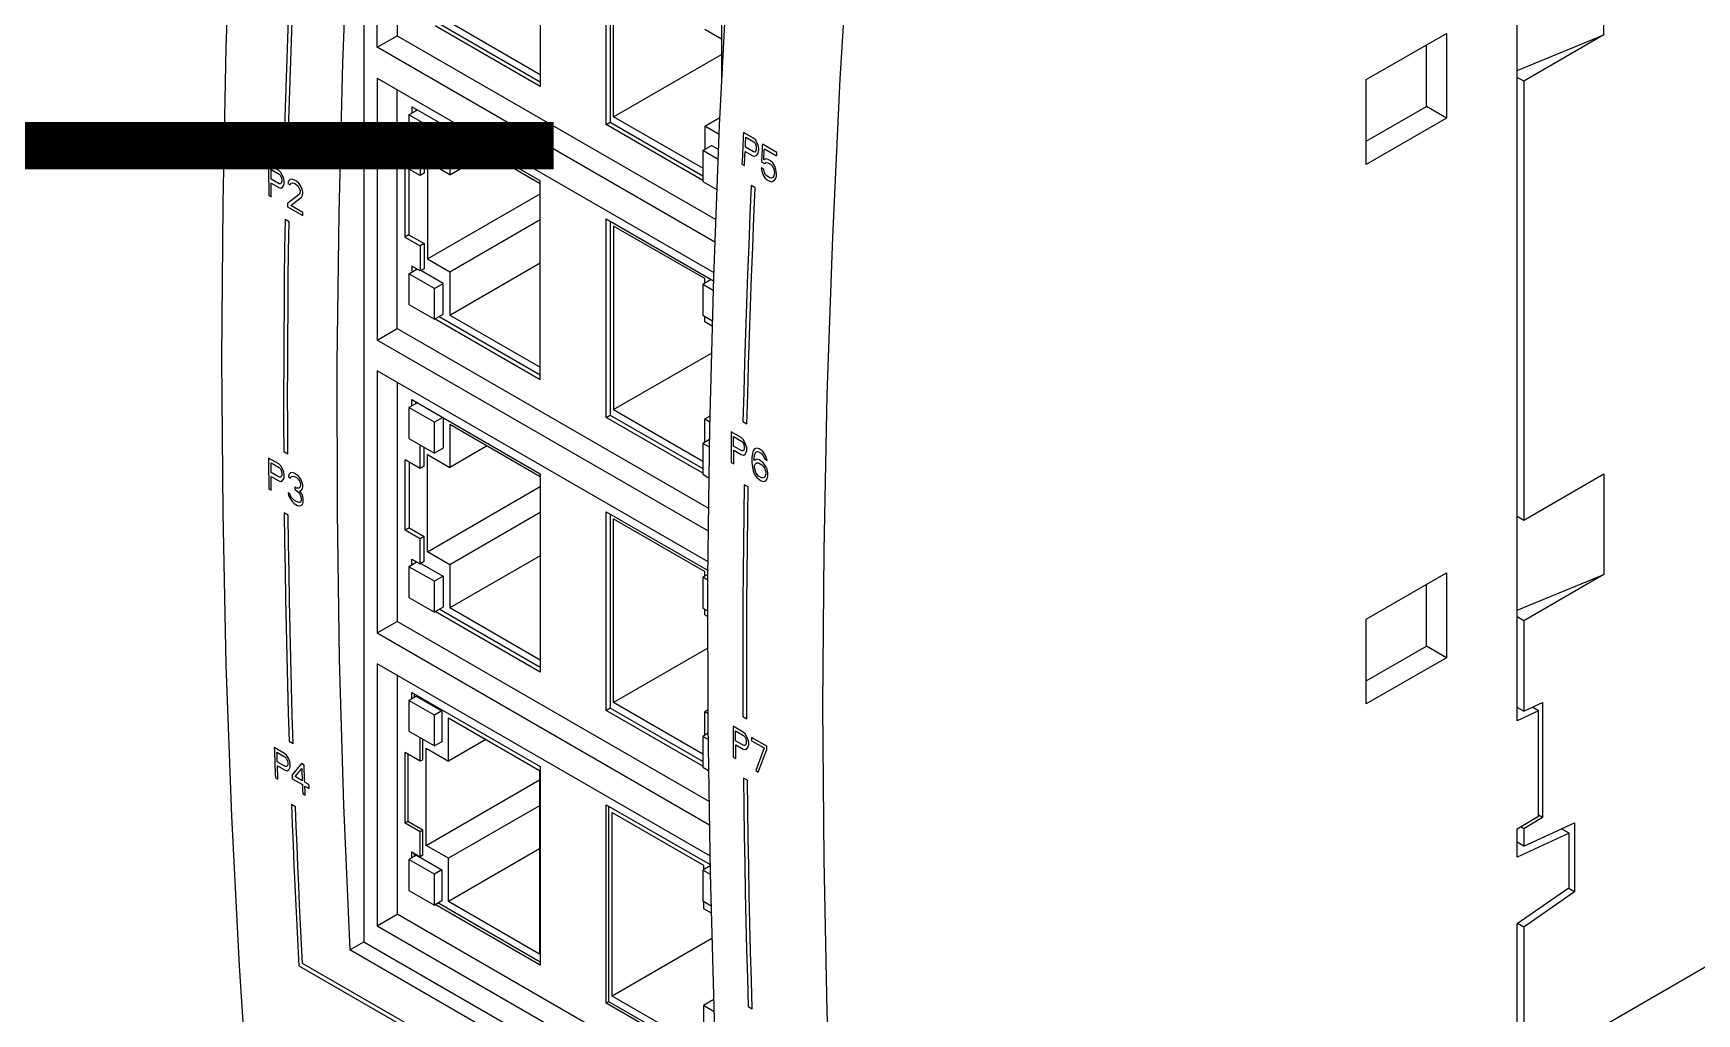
# Model space of a CAD drawing. Header units: inches. Extents: x 67248 to 85686, y -40174 to -31152.
# Drawn here: x 77591.3 to 77697.1, y -38533.3 to -38470.9 of the extents above; entities that cross this region are included whole.
import ezdxf

# ---------------------------------------------------------------- set-up
doc = ezdxf.new("R2010")
doc.units = ezdxf.units.IN
doc.header["$MEASUREMENT"] = 0
doc.layers.add('SI-TOPOLOGY-Ethernet', color=7, linetype='Continuous', lineweight=13, true_color=0x3cf000)

# ---------------------------------------------------------------- blocks, each defined once
blk = doc.blocks.new('SCALANCEXB008')
for p, q in [((-85.843, 55.26), (-85.843, -7.205)), ((-85.136, 40.177), (-85.136, 54.058)), ((-84.075, 53.446), (-84.075, 40.789)), ((-76.502, 48.617), (-76.502, 38.1)), ((-24.749, 4.493), (-24.749, 48.587)), ((-73.002, 36.079), (-73.002, 46.596)), ((-72.79, 46.474), (-72.79, 36.201)), ((-72.616, 36.497), (-72.616, 46.222)), ((-20.153, 40.829), (-20.153, 46.136)), ((-66.892, 43.527), (-66.892, 38.366)), ((-81.851, 41.433), (-76.502, 38.345)), ((-81.293, 41.506), (-76.502, 38.741)), ((-85.136, 40.177), (-84.075, 40.789)), ((-84.075, 40.789), (-67.207, 31.052)), ((-76.502, 38.1), (-82.063, 41.31)), ((-67.787, 41.144), (-66.892, 40.628)), ((-32.739, 38.462), (-28.496, 40.911)), ((-28.496, 40.911), (-28.496, 36.42)), ((-24.749, 38.941), (-20.153, 40.829)), ((-20.153, 40.829), (-24.395, 38.38)), ((-67.251, 29.852), (-85.136, 40.177)), ((-72.616, 36.497), (-66.892, 39.802)), ((-29.557, 37.033), (-29.557, 40.299)), ((-85.136, 38.544), (-67.305, 28.251)), ((-85.136, 38.544), (-85.136, 24.663)), ((-84.075, 25.275), (-84.075, 37.932)), ((-32.739, 33.971), (-32.739, 38.462)), ((-24.395, 38.38), (-24.749, 38.584)), ((-24.395, 38.38), (-24.395, 15.108)), ((-76.502, 33.102), (-83.304, 37.029)), ((-83.304, 37.029), (-83.304, 36.69)), ((-32.739, 35.196), (-29.557, 37.033)), ((-28.496, 36.42), (-29.557, 37.033)), ((-83.456, 36.603), (-83.011, 36.86)), ((-83.456, 36.603), (-83.456, 34.97)), ((-82.113, 35.827), (-83.456, 36.603)), ((-83.092, 36.907), (-83.092, 36.813)), ((-73.002, 36.079), (-72.79, 36.201)), ((-72.79, 36.201), (-67.886, 33.371)), ((-67.886, 33.767), (-72.616, 36.497)), ((-67.787, 36), (-66.982, 36.464)), ((-28.496, 36.42), (-32.739, 33.971)), ((-82.113, 35.827), (-81.667, 36.084)), ((-82.113, 34.194), (-82.113, 35.827)), ((-81.653, 34.459), (-81.653, 36.076)), ((-76.502, 32.951), (-81.293, 35.717)), ((-81.293, 35.717), (-81.293, 33.426)), ((-67.886, 33.126), (-73.002, 36.079)), ((-67.787, 36), (-67.787, 34.759)), ((-67.023, 35.559), (-67.787, 36)), ((-65.198, 35.357), (-65.736, 35.668)), ((-65.61, 35.412), (-65.185, 35.166)), ((-65.088, 35.257), (-65.198, 35.357)), ((-65.004, 35.098), (-65.088, 35.257)), ((-90.084, 34.395), (-89.872, 34.273)), ((-83.456, 34.97), (-82.113, 34.194)), ((-82.866, 34.629), (-82.866, 33.384)), ((-82.654, 34.506), (-82.654, 33.506)), ((-82.113, 34.194), (-81.653, 34.459)), ((-81.293, 33.426), (-79.309, 34.572)), ((-67.886, 34.702), (-67.426, 34.967)), ((-67.886, 34.702), (-67.886, 33.069)), ((-67.081, 34.237), (-67.886, 34.702)), ((-67.059, 34.755), (-67.426, 34.967)), ((-65.646, 34.662), (-65.243, 34.429)), ((-65.211, 34.63), (-65.636, 34.876)), ((-65.243, 34.429), (-65.13, 34.4)), ((-65.142, 34.627), (-65.211, 34.63)), ((-65.185, 35.166), (-65.119, 35.091)), ((-65.094, 34.673), (-65.142, 34.627)), ((-65.13, 34.4), (-65.035, 34.456)), ((-65.119, 35.091), (-65.078, 34.994)), ((-65.066, 34.767), (-65.094, 34.673)), ((-65.078, 34.994), (-65.061, 34.874)), ((-65.035, 34.456), (-64.961, 34.56)), ((-64.944, 34.917), (-65.004, 35.098)), ((-64.961, 34.56), (-64.933, 34.654)), ((-64.926, 34.797), (-64.944, 34.917)), ((-63.97, 34.599), (-64.731, 35.039)), ((-64.629, 34.795), (-63.98, 34.42)), ((-90.359, 33.645), (-90.896, 33.955)), ((-90.761, 33.704), (-90.335, 33.459)), ((-90.247, 33.546), (-90.359, 33.645)), ((-90.157, 33.39), (-90.247, 33.546)), ((-82.866, 33.384), (-83.672, 33.849)), ((-83.672, 33.849), (-83.672, 30.117)), ((-83.46, 33.726), (-83.46, 30.24)), ((-82.654, 33.506), (-82.866, 33.384)), ((-81.293, 33.426), (-82.48, 34.112)), ((-82.48, 34.112), (-82.48, 28.968)), ((-65.816, 33.99), (-65.682, 33.913)), ((-64.665, 33.707), (-64.8, 33.785)), ((-64.8, 33.785), (-64.763, 33.616)), ((-64.782, 34.107), (-64.626, 34.017)), ((-64.763, 33.616), (-64.703, 33.434)), ((-64.628, 33.538), (-64.665, 33.707)), ((-64.543, 34.264), (-64.661, 34.222)), ((-64.565, 33.428), (-64.628, 33.538)), ((-64.626, 34.017), (-64.53, 34.072)), ((-64.429, 34.236), (-64.543, 34.264)), ((-64.53, 34.072), (-64.439, 34.057)), ((-64.439, 34.057), (-64.304, 33.979)), ((-64.295, 34.158), (-64.429, 34.236)), ((-64.304, 33.979), (-64.217, 33.891)), ((-64.185, 34.058), (-64.295, 34.158)), ((-64.217, 33.891), (-64.153, 33.781)), ((-64.078, 33.886), (-64.185, 34.058)), ((-64.153, 33.781), (-64.115, 33.648)), ((-64.115, 33.648), (-64.098, 33.527)), ((-64.019, 33.703), (-64.078, 33.886)), ((-63.984, 33.498), (-64.019, 33.703)), ((-90.332, 32.94), (-90.757, 33.185)), ((-90.756, 32.978), (-90.353, 32.745)), ((-90.353, 32.745), (-90.241, 32.715)), ((-90.335, 33.459), (-90.268, 33.385)), ((-90.265, 32.936), (-90.332, 32.94)), ((-90.268, 33.385), (-90.223, 33.29)), ((-90.221, 32.979), (-90.265, 32.936)), ((-90.241, 32.715), (-90.152, 32.767)), ((-90.223, 33.29), (-90.2, 33.174)), ((-90.199, 33.07), (-90.221, 32.979)), ((-90.088, 33.213), (-90.157, 33.39)), ((-90.152, 32.767), (-90.086, 32.867)), ((-90.065, 33.096), (-90.088, 33.213)), ((-90.086, 32.867), (-90.064, 32.958)), ((-89.848, 33.085), (-89.87, 32.959)), ((-89.87, 32.959), (-89.758, 32.894)), ((-89.759, 33.172), (-89.848, 33.085)), ((-89.67, 33.19), (-89.759, 33.172)), ((-89.758, 32.894), (-89.714, 32.973)), ((-89.714, 32.973), (-89.647, 33.003)), ((-89.513, 33.134), (-89.67, 33.19)), ((-89.647, 33.003), (-89.535, 32.973)), ((-89.535, 32.973), (-89.446, 32.922)), ((-89.424, 33.082), (-89.513, 33.134)), ((-89.446, 32.922), (-89.334, 32.822)), ((-89.289, 32.97), (-89.424, 33.082)), ((-89.334, 32.822), (-89.266, 32.714)), ((-89.2, 32.849), (-89.289, 32.97)), ((-89.266, 32.714), (-89.221, 32.584)), ((-89.11, 32.658), (-89.2, 32.849)), ((-89.087, 32.507), (-89.11, 32.658)), ((-76.502, 22.585), (-76.502, 33.102)), ((-67.886, 33.069), (-67.146, 32.642)), ((-65.112, 32.724), (-65.324, 32.847)), ((-64.703, 33.434), (-64.597, 33.262)), ((-64.597, 33.262), (-64.487, 33.161)), ((-64.477, 33.34), (-64.565, 33.428)), ((-64.487, 33.161), (-64.353, 33.084)), ((-64.343, 33.263), (-64.477, 33.34)), ((-64.353, 33.084), (-64.239, 33.055)), ((-64.252, 33.247), (-64.343, 33.263)), ((-64.181, 33.28), (-64.252, 33.247)), ((-64.239, 33.055), (-64.121, 33.098)), ((-64.13, 33.361), (-64.181, 33.28)), ((-64.102, 33.456), (-64.13, 33.361)), ((-64.121, 33.098), (-64.046, 33.202)), ((-64.046, 33.202), (-63.992, 33.355)), ((-90.884, 32.329), (-90.749, 32.252)), ((-89.265, 32.402), (-89.888, 31.897)), ((-89.709, 31.793), (-89.153, 32.233)), ((-89.082, 31.431), (-89.709, 31.793)), ((-89.221, 32.515), (-89.265, 32.402)), ((-89.153, 32.233), (-89.108, 32.311)), ((-89.108, 32.311), (-89.086, 32.437)), ((-82.48, 28.968), (-76.502, 32.419)), ((-89.809, 30.927), (-90.021, 31.049)), ((-89.887, 31.723), (-89.081, 31.258)), ((-81.293, 28.282), (-76.502, 31.048)), ((-73.002, 31.082), (-67.319, 27.801)), ((-73.002, 20.565), (-73.002, 31.082)), ((-72.79, 30.959), (-72.79, 20.687)), ((-83.46, 30.24), (-83.672, 30.117)), ((-83.672, 30.117), (-82.866, 29.652)), ((-83.46, 30.24), (-82.654, 29.774)), ((-67.787, 27.92), (-72.616, 30.708)), ((-72.616, 30.708), (-72.616, 20.983)), ((-82.654, 29.774), (-82.866, 29.652)), ((-82.866, 29.652), (-82.866, 28.325)), ((-82.654, 29.774), (-82.654, 28.448)), ((-83.456, 28.176), (-83.032, 28.421)), ((-82.866, 28.325), (-83.304, 28.578)), ((-83.304, 28.578), (-83.304, 28.264)), ((-83.092, 28.456), (-83.092, 28.386)), ((-82.654, 28.448), (-82.866, 28.325)), ((-81.653, 27.666), (-82.831, 28.345)), ((-82.48, 28.968), (-81.293, 28.282)), ((-81.293, 25.992), (-76.502, 28.757)), ((-81.293, 28.282), (-81.293, 25.992)), ((-83.456, 28.176), (-83.456, 26.543)), ((-82.113, 27.4), (-83.456, 28.176)), ((-82.113, 27.4), (-81.653, 27.666)), ((-82.113, 25.767), (-82.113, 27.4)), ((-81.653, 26.033), (-81.653, 27.666)), ((-67.44, 27.871), (-67.886, 27.614)), ((-67.335, 27.296), (-67.886, 27.614)), ((-67.886, 27.614), (-67.886, 25.981)), ((-67.787, 27.671), (-67.787, 27.92)), ((-83.456, 26.543), (-82.113, 25.767)), ((-82.113, 25.767), (-81.653, 26.033)), ((-82.063, 25.796), (-76.502, 22.585)), ((-81.851, 25.918), (-76.502, 22.83)), ((-81.293, 25.992), (-76.502, 23.226)), ((-67.886, 25.981), (-67.383, 25.691)), ((-67.787, 25.63), (-67.787, 25.924)), ((-67.391, 25.401), (-67.787, 25.63)), ((-85.136, 24.663), (-84.075, 25.275)), ((-84.075, 25.275), (-67.583, 15.755)), ((-67.597, 14.538), (-85.136, 24.663)), ((-72.616, 20.983), (-67.429, 23.978)), ((-67.61, 12.913), (-85.136, 23.03)), ((-85.136, 23.03), (-85.136, 9.149)), ((-84.075, 22.417), (-84.075, 9.761)), ((-83.011, 21.346), (-83.456, 21.088)), ((-83.304, 21.515), (-76.502, 17.588)), ((-83.304, 21.176), (-83.304, 21.515)), ((-83.092, 21.299), (-83.092, 21.393)), ((-83.456, 21.088), (-83.456, 19.455)), ((-82.113, 20.313), (-83.456, 21.088)), ((-81.667, 20.57), (-82.113, 20.313)), ((-82.113, 18.68), (-82.113, 20.313)), ((-81.653, 20.562), (-81.653, 18.945)), ((-73.002, 20.565), (-72.79, 20.687)), ((-67.886, 17.611), (-73.002, 20.565)), ((-72.79, 20.687), (-67.886, 17.856)), ((-72.616, 20.983), (-67.886, 18.252)), ((-67.787, 20.486), (-67.505, 20.648)), ((-67.787, 19.244), (-67.787, 20.486)), ((-67.787, 20.486), (-67.512, 20.327)), ((-65.763, 20.355), (-65.551, 20.233)), ((-83.456, 19.455), (-82.113, 18.68)), ((-81.293, 20.203), (-76.502, 17.437)), ((-81.293, 20.203), (-81.293, 17.912)), ((-67.529, 19.393), (-67.886, 19.187)), ((-65.858, 19.501), (-66.395, 19.811)), ((-66.26, 19.56), (-65.834, 19.315)), ((-65.746, 19.401), (-65.858, 19.501)), ((-65.655, 19.246), (-65.746, 19.401)), ((-90.09, 18.761), (-89.878, 18.639)), ((-82.866, 17.869), (-82.866, 19.114)), ((-82.654, 17.992), (-82.654, 18.992)), ((-82.48, 18.598), (-81.293, 17.912)), ((-82.48, 13.454), (-82.48, 18.598)), ((-81.653, 18.945), (-82.113, 18.68)), ((-79.309, 19.057), (-81.293, 17.912)), ((-67.536, 18.986), (-67.886, 19.187)), ((-67.886, 19.187), (-67.886, 17.554)), ((-65.83, 18.796), (-66.256, 19.041)), ((-66.254, 18.834), (-65.851, 18.601)), ((-65.851, 18.601), (-65.74, 18.571)), ((-65.834, 19.315), (-65.767, 19.241)), ((-65.764, 18.791), (-65.83, 18.796)), ((-65.767, 19.241), (-65.722, 19.146)), ((-65.719, 18.835), (-65.764, 18.791)), ((-65.74, 18.571), (-65.651, 18.623)), ((-65.722, 19.146), (-65.698, 19.029)), ((-65.698, 18.926), (-65.719, 18.835)), ((-65.587, 19.069), (-65.655, 19.246)), ((-65.651, 18.623), (-65.585, 18.723)), ((-65.564, 18.952), (-65.587, 19.069)), ((-65.585, 18.723), (-65.563, 18.813)), ((-65.265, 18.662), (-65.289, 18.432)), ((-65.218, 18.808), (-65.265, 18.662)), ((-65.147, 18.906), (-65.218, 18.808)), ((-65.171, 18.364), (-65.147, 18.559)), ((-65.029, 18.943), (-65.147, 18.906)), ((-65.147, 18.559), (-65.124, 18.65)), ((-65.124, 18.65), (-65.076, 18.727)), ((-65.076, 18.727), (-65.006, 18.755)), ((-64.911, 18.909), (-65.029, 18.943)), ((-65.006, 18.755), (-64.935, 18.749)), ((-64.935, 18.749), (-64.794, 18.668)), ((-64.817, 18.855), (-64.911, 18.909)), ((-64.699, 18.752), (-64.817, 18.855)), ((-64.794, 18.668), (-64.723, 18.592)), ((-64.723, 18.592), (-64.652, 18.482)), ((-64.582, 18.58), (-64.699, 18.752)), ((-64.511, 18.4), (-64.582, 18.58)), ((-90.359, 18.105), (-90.896, 18.416)), ((-90.761, 18.165), (-90.335, 17.919)), ((-90.332, 17.4), (-90.757, 17.646)), ((-90.247, 18.006), (-90.359, 18.105)), ((-90.335, 17.919), (-90.268, 17.846)), ((-90.268, 17.846), (-90.223, 17.751)), ((-90.157, 17.851), (-90.247, 18.006)), ((-90.223, 17.751), (-90.2, 17.634)), ((-90.088, 17.673), (-90.157, 17.851)), ((-90.065, 17.557), (-90.088, 17.673)), ((-89.739, 17.632), (-89.827, 17.545)), ((-89.65, 17.649), (-89.739, 17.632)), ((-89.493, 17.593), (-89.65, 17.649)), ((-82.866, 17.869), (-83.658, 18.326)), ((-83.658, 14.595), (-83.658, 18.326)), ((-83.446, 18.204), (-83.446, 14.717)), ((-82.654, 17.992), (-82.866, 17.869)), ((-66.382, 18.185), (-66.248, 18.108)), ((-65.289, 18.432), (-65.289, 18.189)), ((-65.289, 18.189), (-65.265, 17.932)), ((-65.265, 17.932), (-65.218, 17.731)), ((-65.218, 17.731), (-65.147, 17.551)), ((-65.171, 18.295), (-65.171, 18.364)), ((-65.029, 18.352), (-65.171, 18.295)), ((-65.147, 18.003), (-65.124, 18.094)), ((-65.147, 17.899), (-65.147, 18.003)), ((-65.124, 17.781), (-65.147, 17.899)), ((-65.124, 18.094), (-65.076, 18.136)), ((-65.076, 17.65), (-65.124, 17.781)), ((-65.076, 18.136), (-65.006, 18.165)), ((-65.006, 17.539), (-65.076, 17.65)), ((-64.911, 18.319), (-65.029, 18.352)), ((-65.006, 18.165), (-64.935, 18.159)), ((-64.935, 18.159), (-64.77, 18.063)), ((-64.794, 18.251), (-64.911, 18.319)), ((-64.676, 18.148), (-64.794, 18.251)), ((-64.77, 18.063), (-64.699, 17.988)), ((-64.699, 17.988), (-64.629, 17.877)), ((-64.558, 17.976), (-64.676, 18.148)), ((-64.652, 18.482), (-64.605, 18.35)), ((-64.629, 17.877), (-64.582, 17.781)), ((-64.605, 18.35), (-64.487, 18.282)), ((-64.582, 17.781), (-64.558, 17.663)), ((-64.487, 17.831), (-64.558, 17.976)), ((-64.558, 17.663), (-64.558, 17.559)), ((-64.487, 18.282), (-64.511, 18.4)), ((-64.44, 17.63), (-64.487, 17.831)), ((-64.44, 17.456), (-64.44, 17.63)), ((-90.884, 16.79), (-90.749, 16.712)), ((-90.756, 17.438), (-90.353, 17.206)), ((-90.353, 17.206), (-90.241, 17.176)), ((-90.265, 17.396), (-90.332, 17.4)), ((-90.221, 17.44), (-90.265, 17.396)), ((-90.241, 17.176), (-90.152, 17.228)), ((-90.199, 17.53), (-90.221, 17.44)), ((-90.152, 17.228), (-90.086, 17.327)), ((-90.086, 17.327), (-90.064, 17.418)), ((-89.827, 17.545), (-89.848, 17.42)), ((-89.848, 17.42), (-89.736, 17.355)), ((-89.736, 17.355), (-89.692, 17.433)), ((-89.692, 17.433), (-89.626, 17.463)), ((-89.626, 17.463), (-89.514, 17.433)), ((-89.514, 17.433), (-89.424, 17.382)), ((-89.418, 16.829), (-89.508, 16.881)), ((-89.448, 17.567), (-89.493, 17.593)), ((-89.291, 17.442), (-89.448, 17.567)), ((-89.424, 17.382), (-89.312, 17.283)), ((-89.285, 16.821), (-89.418, 16.829)), ((-89.312, 17.283), (-89.244, 17.175)), ((-89.201, 17.322), (-89.291, 17.442)), ((-89.241, 16.864), (-89.285, 16.821)), ((-89.244, 17.175), (-89.198, 17.045)), ((-89.198, 16.976), (-89.241, 16.864)), ((-89.11, 17.132), (-89.201, 17.322)), ((-89.15, 16.708), (-89.106, 16.786)), ((-89.086, 16.981), (-89.11, 17.132)), ((-89.106, 16.786), (-89.086, 16.911)), ((-82.48, 13.454), (-76.502, 16.905)), ((-76.502, 17.588), (-76.502, 7.071)), ((-67.886, 17.554), (-67.562, 17.367)), ((-65.482, 16.883), (-65.694, 17.006)), ((-65.147, 17.551), (-65.029, 17.379)), ((-65.029, 17.379), (-64.911, 17.276)), ((-64.935, 17.464), (-65.006, 17.539)), ((-64.77, 17.368), (-64.935, 17.464)), ((-64.911, 17.276), (-64.794, 17.208)), ((-64.794, 17.208), (-64.676, 17.175)), ((-64.699, 17.362), (-64.77, 17.368)), ((-64.629, 17.391), (-64.699, 17.362)), ((-64.676, 17.175), (-64.558, 17.211)), ((-64.582, 17.468), (-64.629, 17.391)), ((-64.558, 17.559), (-64.582, 17.468)), ((-64.558, 17.211), (-64.487, 17.309)), ((-64.487, 17.309), (-64.44, 17.456)), ((-20.153, 17.558), (-24.395, 15.108)), ((-20.153, 17.558), (-20.153, 12.25)), ((-89.86, 16.57), (-89.837, 16.453)), ((-89.748, 16.505), (-89.86, 16.57)), ((-89.837, 16.453), (-89.791, 16.324)), ((-89.791, 16.324), (-89.723, 16.216)), ((-89.725, 16.423), (-89.748, 16.505)), ((-89.679, 16.328), (-89.725, 16.423)), ((-89.723, 16.216), (-89.632, 16.095)), ((-89.634, 16.268), (-89.679, 16.328)), ((-89.522, 16.169), (-89.634, 16.268)), ((-89.632, 16.095), (-89.542, 16.009)), ((-89.542, 16.009), (-89.363, 15.906)), ((-89.388, 16.091), (-89.522, 16.169)), ((-89.506, 16.743), (-89.417, 16.691)), ((-89.417, 16.691), (-89.282, 16.579)), ((-89.276, 16.061), (-89.388, 16.091)), ((-89.363, 15.906), (-89.274, 15.889)), ((-89.282, 16.579), (-89.214, 16.471)), ((-89.232, 16.07), (-89.276, 16.061)), ((-89.274, 15.889), (-89.185, 15.906)), ((-89.239, 16.657), (-89.15, 16.708)), ((-89.126, 16.523), (-89.239, 16.657)), ((-89.188, 16.113), (-89.232, 16.07)), ((-89.214, 16.471), (-89.168, 16.307)), ((-89.166, 16.169), (-89.188, 16.113)), ((-89.185, 15.906), (-89.119, 15.936)), ((-89.08, 16.393), (-89.126, 16.523)), ((-89.119, 15.936), (-89.075, 16.014)), ((-89.056, 16.242), (-89.08, 16.393)), ((-89.075, 16.014), (-89.054, 16.104)), ((-89.85, 15.386), (-90.062, 15.509)), ((-76.502, 15.534), (-81.293, 12.768)), ((-73.002, 15.567), (-67.613, 12.457)), ((-73.002, 5.05), (-73.002, 15.567)), ((-72.79, 15.445), (-72.79, 5.173)), ((-72.616, 15.194), (-67.787, 12.406)), ((-72.616, 5.469), (-72.616, 15.194)), ((-24.395, 15.108), (-24.749, 15.312)), ((-83.446, 14.717), (-83.658, 14.595)), ((-82.866, 14.138), (-83.658, 14.595)), ((-83.446, 14.717), (-82.654, 14.26)), ((-82.654, 14.26), (-82.866, 14.138)), ((-82.866, 12.811), (-82.866, 14.138)), ((-82.654, 12.933), (-82.654, 14.26)), ((-81.293, 12.768), (-82.48, 13.454)), ((-76.502, 13.243), (-81.293, 10.478)), ((-83.032, 12.907), (-83.456, 12.662)), ((-83.456, 12.662), (-83.456, 11.029)), ((-82.113, 11.886), (-83.456, 12.662)), ((-83.304, 13.064), (-82.866, 12.811)), ((-83.304, 12.749), (-83.304, 13.064)), ((-83.092, 12.872), (-83.092, 12.941)), ((-82.654, 12.933), (-82.866, 12.811)), ((-82.831, 12.831), (-81.653, 12.151)), ((-81.293, 12.768), (-81.293, 10.478)), ((-67.787, 12.157), (-67.787, 12.406)), ((-81.653, 12.151), (-82.113, 11.886)), ((-82.113, 10.253), (-82.113, 11.886)), ((-81.653, 12.151), (-81.653, 10.518)), ((-67.615, 12.256), (-67.886, 12.1)), ((-67.616, 11.944), (-67.886, 12.1)), ((-67.886, 12.1), (-67.886, 10.467)), ((-32.739, 9.883), (-28.496, 12.332)), ((-29.557, 8.454), (-29.557, 11.72)), ((-28.496, 12.332), (-28.496, 7.841)), ((-24.749, 10.362), (-20.153, 12.25)), ((-20.153, 12.25), (-24.395, 9.801)), ((-83.456, 11.029), (-82.113, 10.253)), ((-85.136, 9.149), (-84.075, 9.761)), ((-67.561, 0.227), (-84.075, 9.761)), ((-81.653, 10.518), (-82.113, 10.253)), ((-76.502, 7.071), (-82.063, 10.282)), ((-76.502, 7.316), (-81.851, 10.404)), ((-76.502, 7.712), (-81.293, 10.478)), ((-67.886, 10.467), (-67.623, 10.315)), ((-67.787, 10.115), (-67.787, 10.41)), ((-67.787, 10.115), (-67.624, 10.021)), ((-32.739, 5.392), (-32.739, 9.883)), ((-24.395, 9.801), (-24.749, 10.005)), ((-24.395, 9.801), (-24.395, 5.002)), ((-85.136, 9.149), (-67.541, -1.009)), ((-67.625, 8.351), (-72.616, 5.469)), ((-32.739, 6.617), (-29.557, 8.454)), ((-28.496, 7.841), (-29.557, 8.454)), ((-67.51, -2.66), (-85.136, 7.515)), ((-85.136, 7.515), (-85.136, -6.366)), ((-28.496, 7.841), (-32.739, 5.392)), ((-84.075, 6.903), (-84.075, -5.753)), ((-83.067, 5.799), (-83.456, 5.574)), ((-83.456, 5.574), (-83.456, 3.941)), ((-82.113, 4.799), (-83.456, 5.574)), ((-83.304, 6.001), (-76.502, 2.074)), ((-83.304, 5.662), (-83.304, 6.001)), ((-83.163, 5.744), (-83.163, 5.919)), ((-83.067, 5.799), (-81.724, 5.023)), ((-67.886, 2.738), (-72.616, 5.469)), ((-24.395, 5.002), (-23.405, 5.473)), ((-23.405, 5.473), (-23.405, -0.631)), ((-81.724, 5.023), (-82.113, 4.799)), ((-82.113, 3.165), (-82.113, 4.799)), ((-81.724, 5.023), (-81.724, 3.39)), ((-81.363, 4.647), (-76.534, 1.859)), ((-81.363, 2.357), (-81.363, 4.647)), ((-72.79, 5.173), (-73.002, 5.05)), ((-67.886, 2.097), (-73.002, 5.05)), ((-67.886, 2.342), (-72.79, 5.173)), ((-67.613, 5.072), (-67.787, 4.971)), ((-67.611, 4.87), (-67.787, 4.971)), ((-67.787, 3.73), (-67.787, 4.971)), ((-65.763, 4.718), (-65.551, 4.595)), ((-24.395, 5.002), (-24.749, 5.206)), ((-23.617, 5.032), (-24.749, 4.493)), ((-23.617, 5.032), (-23.94, 5.218)), ((-23.617, -0.547), (-23.617, 5.032)), ((-83.456, 3.941), (-82.113, 3.165)), ((-82.866, 2.355), (-82.866, 3.6)), ((-67.603, 3.836), (-67.886, 3.673)), ((-67.886, 3.673), (-67.886, 2.04)), ((-67.6, 3.508), (-67.886, 3.673)), ((-65.752, 3.9), (-66.289, 4.21)), ((-66.154, 3.96), (-65.728, 3.714)), ((-65.639, 3.801), (-65.752, 3.9)), ((-65.728, 3.714), (-65.661, 3.641)), ((-65.661, 3.641), (-65.615, 3.546)), ((-65.549, 3.645), (-65.639, 3.801)), ((-65.615, 3.546), (-65.592, 3.429)), ((-65.481, 3.468), (-65.549, 3.645)), ((-65.312, 3.619), (-65.312, 3.445)), ((-64.506, 3.154), (-65.312, 3.619)), ((-90.053, 2.768), (-90.59, 3.078)), ((-90.45, 2.83), (-90.025, 2.585)), ((-89.94, 2.669), (-90.053, 2.768)), ((-89.847, 2.515), (-89.94, 2.669)), ((-89.804, 3.41), (-89.592, 3.287)), ((-82.866, 2.355), (-83.658, 2.812)), ((-83.658, -0.919), (-83.658, 2.812)), ((-83.516, 2.73), (-83.516, -0.838)), ((-82.724, 2.437), (-82.724, 3.519)), ((-82.551, 3.043), (-81.363, 2.357)), ((-82.551, -2.101), (-82.551, 3.043)), ((-81.724, 3.39), (-82.113, 3.165)), ((-79.379, 3.502), (-81.363, 2.357)), ((-65.724, 3.195), (-66.15, 3.441)), ((-66.148, 3.233), (-65.745, 3)), ((-65.745, 3), (-65.634, 2.97)), ((-65.657, 3.191), (-65.724, 3.195)), ((-65.613, 3.234), (-65.657, 3.191)), ((-65.634, 2.97), (-65.545, 3.022)), ((-65.592, 3.325), (-65.613, 3.234)), ((-65.545, 3.022), (-65.479, 3.122)), ((-65.458, 3.351), (-65.481, 3.468)), ((-65.479, 3.122), (-65.457, 3.213)), ((-65.312, 3.445), (-64.64, 3.058)), ((-64.64, 3.058), (-65.088, 1.857)), ((-64.954, 1.779), (-64.506, 2.98)), ((-64.506, 2.98), (-64.506, 3.154)), ((-90.007, 2.073), (-90.433, 2.319)), ((-90.425, 2.115), (-90.022, 1.882)), ((-90.025, 2.585), (-89.956, 2.512)), ((-90.022, 1.882), (-89.912, 1.852)), ((-89.941, 2.069), (-90.007, 2.073)), ((-89.956, 2.512), (-89.909, 2.418)), ((-89.899, 2.111), (-89.941, 2.069)), ((-89.912, 1.852), (-89.826, 1.902)), ((-89.909, 2.418), (-89.883, 2.303)), ((-89.88, 2.2), (-89.899, 2.111)), ((-89.775, 2.34), (-89.847, 2.515)), ((-89.826, 1.902), (-89.763, 1.999)), ((-89.749, 2.225), (-89.775, 2.34)), ((-89.763, 1.999), (-89.744, 2.089)), ((-89.152, 2.233), (-89.651, 1.628)), ((-89.495, 1.538), (-89.141, 1.962)), ((-89.017, 2.156), (-89.152, 2.233)), ((-82.724, 2.437), (-82.866, 2.355)), ((-76.534, 1.859), (-76.534, -7.866)), ((-76.502, 2.074), (-76.502, -8.443)), ((-67.886, 2.04), (-67.583, 1.865)), ((-66.276, 2.584), (-66.142, 2.507)), ((-65.088, 1.857), (-64.954, 1.779)), ((-90.534, 1.478), (-90.4, 1.4)), ((-89.643, 1.425), (-89.105, 1.115)), ((-89.114, 1.318), (-89.495, 1.538)), ((-88.756, 1.111), (-88.98, 1.24)), ((-88.971, 1.037), (-88.747, 0.908)), ((-82.551, -2.101), (-76.534, 1.372)), ((-65.526, 1.344), (-65.738, 1.466)), ((-89.473, -0.053), (-89.686, 0.069)), ((-89.085, 0.64), (-88.951, 0.563)), ((-76.534, 0.001), (-81.363, -2.787)), ((-73.002, 0.053), (-67.501, -3.123)), ((-73.002, -10.464), (-73.002, 0.053)), ((-24.395, -14.083), (0, 0)), ((-83.516, -0.838), (-83.658, -0.919)), ((-82.724, -1.295), (-83.516, -0.838)), ((-72.86, -10.382), (-72.86, -0.028)), ((-72.687, -0.361), (-67.858, -3.149)), ((-72.687, -10.086), (-72.687, -0.361)), ((-24.749, -1.222), (-23.617, -0.547)), ((-23.405, -0.631), (-24.395, -1.223)), ((-23.405, -0.631), (-23.617, -0.509)), ((-82.866, -1.377), (-83.658, -0.919)), ((-82.724, -1.295), (-82.866, -1.377)), ((-82.866, -2.704), (-82.866, -1.377)), ((-82.724, -2.622), (-82.724, -1.295)), ((-24.749, -2.731), (-24.749, -1.222)), ((-21.991, -1.461), (-24.749, -2.731)), ((-24.395, -1.223), (-24.575, -1.119)), ((-24.395, -2.137), (-21.708, -0.899)), ((-24.395, -1.223), (-24.395, -2.137)), ((-21.991, -1.461), (-22.406, -1.221)), ((-21.991, -4.333), (-21.991, -1.461)), ((-21.708, -0.899), (-21.708, -4.567)), ((-83.067, -2.628), (-83.456, -2.853)), ((-83.304, -2.45), (-82.866, -2.704)), ((-83.304, -2.765), (-83.304, -2.45)), ((-83.163, -2.683), (-83.163, -2.532)), ((-83.067, -2.628), (-81.724, -3.404)), ((-82.724, -2.622), (-82.866, -2.704)), ((-81.363, -2.787), (-82.551, -2.101)), ((-76.534, -2.289), (-81.363, -5.078)), ((-24.395, -2.137), (-24.749, -1.933)), ((-82.113, -3.628), (-83.456, -2.853)), ((-83.456, -2.853), (-83.456, -4.486)), ((-81.724, -3.404), (-82.113, -3.628)), ((-81.724, -3.404), (-81.724, -5.037)), ((-81.363, -5.078), (-81.363, -2.787)), ((-67.499, -3.191), (-67.886, -3.415)), ((-67.489, -3.643), (-67.886, -3.415)), ((-67.886, -3.415), (-67.886, -5.048)), ((-67.858, -3.149), (-67.858, -3.398)), ((-82.113, -5.261), (-82.113, -3.628)), ((-24.749, -6.246), (-21.991, -4.333)), ((-21.708, -4.567), (-22.047, -4.372)), ((-83.456, -4.486), (-82.113, -5.261)), ((-81.724, -5.037), (-82.113, -5.261)), ((-76.502, -8.443), (-82.063, -5.233)), ((-76.502, -8.28), (-81.922, -5.151)), ((-76.534, -7.866), (-81.363, -5.078)), ((-67.886, -5.048), (-67.451, -5.299)), ((-67.858, -5.064), (-67.858, -5.44)), ((-21.708, -4.567), (-24.395, -6.432)), ((-85.136, -6.366), (-84.075, -5.753)), ((-67.1, -15.553), (-84.075, -5.753)), ((-67.858, -5.44), (-67.441, -5.68)), ((-85.136, -6.366), (-67.044, -16.81)), ((-67.405, -7.037), (-72.687, -10.086)), ((-24.749, -14.287), (-24.749, -6.246)), ((-24.395, -6.432), (-24.734, -6.236)), ((-24.395, -6.432), (-24.395, -14.083)), ((-86.596, -7.64), (-85.843, -7.205)), ((-66.939, -18.988), (-86.596, -7.64)), ((-85.843, -7.205), (-66.983, -18.093)), ((-89.289, -8.48), (-82.076, -12.643)), ((-82.089, -12.406), (-89.09, -8.365)), ((-72.86, -10.382), (-73.002, -10.464)), ((-67.886, -13.417), (-73.002, -10.464)), ((-67.886, -13.254), (-72.86, -10.382)), ((-67.886, -12.858), (-72.687, -10.086)), ((-67.305, -10.265), (-67.858, -10.584)), ((-67.282, -10.916), (-67.858, -10.584)), ((-67.858, -10.584), (-67.858, -11.825)), ((-65.479, -10.632), (-65.267, -10.755))]:
    blk.add_line(p, q)
at = {"flags": 128}
for points in [[(-91.924, -16.328), (-92.442, -8.475), (-92.845, -0.546), (-93.133, 7.455), (-93.306, 15.527), (-93.363, 23.668), (-93.306, 31.875), (-93.133, 40.147), (-92.845, 48.481), (-92.442, 56.874), (-91.924, 65.326)], [(-86.241, 55.49), (-86.659, 47.392), (-86.971, 39.35), (-87.175, 31.364), (-87.273, 23.438), (-87.264, 15.572), (-87.148, 7.769), (-86.926, 0.031), (-86.596, -7.64)], [(-89.645, 46.886), (-89.714, 45.318), (-89.779, 43.751), (-89.84, 42.186), (-89.896, 40.624), (-89.949, 39.063), (-89.998, 37.505), (-90.043, 35.949), (-90.084, 34.395)], [(-89.872, 34.273), (-89.831, 35.826), (-89.786, 37.383), (-89.737, 38.941), (-89.684, 40.501), (-89.627, 42.064), (-89.566, 43.628), (-89.501, 45.195), (-89.432, 46.764)], [(-60.104, 46.957), (-60.622, 38.505), (-61.025, 30.111), (-61.313, 21.778), (-61.486, 13.506), (-61.544, 5.299), (-61.486, -2.842), (-61.313, -10.914), (-61.025, -18.916), (-60.622, -26.844), (-60.104, -34.697)], [(-66.939, -18.988), (-67.268, -11.317), (-67.491, -3.579), (-67.607, 4.224), (-67.616, 12.09), (-67.518, 20.016), (-67.313, 28.002), (-67.002, 36.044), (-66.583, 44.142)], [(-65.736, 35.668), (-65.746, 35.458), (-65.756, 35.248), (-65.766, 35.038), (-65.776, 34.829), (-65.786, 34.619), (-65.796, 34.41), (-65.806, 34.2), (-65.816, 33.99)], [(-65.636, 34.876), (-65.633, 34.943), (-65.63, 35.01), (-65.626, 35.077), (-65.623, 35.144), (-65.62, 35.211), (-65.617, 35.278), (-65.613, 35.345), (-65.61, 35.412)], [(-65.682, 33.913), (-65.677, 34.006), (-65.673, 34.1), (-65.669, 34.194), (-65.664, 34.287), (-65.66, 34.381), (-65.655, 34.475), (-65.651, 34.568), (-65.646, 34.662)], [(-65.061, 34.874), (-65.061, 34.861), (-65.062, 34.847), (-65.063, 34.834), (-65.063, 34.821), (-65.064, 34.807), (-65.065, 34.794), (-65.065, 34.78), (-65.066, 34.767)], [(-64.933, 34.654), (-64.932, 34.672), (-64.932, 34.69), (-64.931, 34.707), (-64.93, 34.725), (-64.929, 34.743), (-64.928, 34.761), (-64.927, 34.779), (-64.926, 34.797)], [(-64.731, 35.039), (-64.738, 34.922), (-64.744, 34.806), (-64.75, 34.689), (-64.757, 34.573), (-64.763, 34.456), (-64.77, 34.34), (-64.776, 34.224), (-64.782, 34.107)], [(-64.661, 34.222), (-64.657, 34.293), (-64.653, 34.365), (-64.649, 34.437), (-64.645, 34.508), (-64.641, 34.58), (-64.637, 34.652), (-64.633, 34.723), (-64.629, 34.795)], [(-63.98, 34.42), (-63.978, 34.443), (-63.977, 34.465), (-63.976, 34.487), (-63.975, 34.51), (-63.973, 34.532), (-63.972, 34.555), (-63.971, 34.577), (-63.97, 34.599)], [(-90.896, 33.955), (-90.895, 33.752), (-90.894, 33.548), (-90.892, 33.345), (-90.891, 33.142), (-90.889, 32.939), (-90.887, 32.736), (-90.886, 32.532), (-90.884, 32.329)], [(-90.757, 33.185), (-90.758, 33.25), (-90.758, 33.315), (-90.759, 33.38), (-90.759, 33.445), (-90.76, 33.51), (-90.76, 33.575), (-90.76, 33.64), (-90.761, 33.704)], [(-64.098, 33.527), (-64.098, 33.518), (-64.099, 33.509), (-64.099, 33.5), (-64.1, 33.491), (-64.1, 33.483), (-64.101, 33.474), (-64.101, 33.465), (-64.102, 33.456)], [(-63.992, 33.355), (-63.991, 33.373), (-63.99, 33.391), (-63.989, 33.409), (-63.988, 33.427), (-63.987, 33.445), (-63.986, 33.463), (-63.985, 33.481), (-63.984, 33.498)], [(-90.749, 32.252), (-90.75, 32.343), (-90.751, 32.433), (-90.752, 32.524), (-90.753, 32.615), (-90.753, 32.706), (-90.754, 32.796), (-90.755, 32.887), (-90.756, 32.978)], [(-90.2, 33.174), (-90.2, 33.161), (-90.199, 33.148), (-90.199, 33.135), (-90.199, 33.122), (-90.199, 33.109), (-90.199, 33.096), (-90.199, 33.083), (-90.199, 33.07)], [(-90.064, 32.958), (-90.064, 32.975), (-90.065, 32.992), (-90.065, 33.01), (-90.065, 33.027), (-90.065, 33.044), (-90.065, 33.062), (-90.065, 33.079), (-90.065, 33.096)], [(-65.324, 32.847), (-65.393, 31.278), (-65.458, 29.711), (-65.519, 28.146), (-65.576, 26.584), (-65.629, 25.023), (-65.678, 23.465), (-65.723, 21.909), (-65.763, 20.355)], [(-65.551, 20.233), (-65.51, 21.787), (-65.466, 23.343), (-65.417, 24.901), (-65.364, 26.461), (-65.307, 28.024), (-65.246, 29.589), (-65.181, 31.155), (-65.112, 32.724)], [(-89.888, 31.897), (-89.888, 31.875), (-89.888, 31.853), (-89.888, 31.832), (-89.888, 31.81), (-89.887, 31.788), (-89.887, 31.767), (-89.887, 31.745), (-89.887, 31.723)], [(-89.221, 32.584), (-89.221, 32.575), (-89.221, 32.567), (-89.221, 32.558), (-89.221, 32.549), (-89.221, 32.541), (-89.221, 32.532), (-89.221, 32.523), (-89.221, 32.515)], [(-89.086, 32.437), (-89.086, 32.446), (-89.087, 32.454), (-89.087, 32.463), (-89.087, 32.472), (-89.087, 32.481), (-89.087, 32.489), (-89.087, 32.498), (-89.087, 32.507)], [(-90.021, 31.049), (-90.044, 29.505), (-90.063, 27.964), (-90.077, 26.424), (-90.088, 24.887), (-90.095, 23.352), (-90.097, 21.82), (-90.096, 20.289), (-90.09, 18.761)], [(-89.878, 18.639), (-89.883, 20.167), (-89.885, 21.697), (-89.882, 23.23), (-89.876, 24.765), (-89.865, 26.302), (-89.85, 27.841), (-89.832, 29.383), (-89.809, 30.927)], [(-89.081, 31.258), (-89.081, 31.28), (-89.081, 31.301), (-89.081, 31.323), (-89.081, 31.345), (-89.082, 31.366), (-89.082, 31.388), (-89.082, 31.41), (-89.082, 31.431)], [(-66.395, 19.811), (-66.394, 19.607), (-66.392, 19.404), (-66.391, 19.201), (-66.389, 18.998), (-66.388, 18.794), (-66.386, 18.591), (-66.384, 18.388), (-66.382, 18.185)], [(-66.256, 19.041), (-66.256, 19.106), (-66.257, 19.171), (-66.257, 19.236), (-66.258, 19.301), (-66.258, 19.366), (-66.259, 19.43), (-66.259, 19.495), (-66.26, 19.56)], [(-66.248, 18.108), (-66.249, 18.198), (-66.25, 18.289), (-66.251, 18.38), (-66.251, 18.47), (-66.252, 18.561), (-66.253, 18.652), (-66.254, 18.743), (-66.254, 18.834)], [(-65.698, 19.029), (-65.698, 19.016), (-65.698, 19.003), (-65.698, 18.99), (-65.698, 18.977), (-65.698, 18.965), (-65.698, 18.952), (-65.698, 18.939), (-65.698, 18.926)], [(-65.563, 18.813), (-65.563, 18.831), (-65.563, 18.848), (-65.563, 18.865), (-65.564, 18.883), (-65.564, 18.9), (-65.564, 18.917), (-65.564, 18.935), (-65.564, 18.952)], [(-90.896, 18.416), (-90.895, 18.212), (-90.894, 18.009), (-90.892, 17.806), (-90.891, 17.602), (-90.889, 17.399), (-90.887, 17.196), (-90.886, 16.993), (-90.884, 16.79)], [(-90.757, 17.646), (-90.758, 17.711), (-90.758, 17.776), (-90.759, 17.841), (-90.759, 17.906), (-90.76, 17.97), (-90.76, 18.035), (-90.76, 18.1), (-90.761, 18.165)], [(-90.2, 17.634), (-90.2, 17.621), (-90.199, 17.608), (-90.199, 17.595), (-90.199, 17.582), (-90.199, 17.569), (-90.199, 17.556), (-90.199, 17.543), (-90.199, 17.53)], [(-90.749, 16.712), (-90.75, 16.803), (-90.751, 16.894), (-90.752, 16.985), (-90.753, 17.075), (-90.753, 17.166), (-90.754, 17.257), (-90.755, 17.348), (-90.756, 17.438)], [(-90.064, 17.418), (-90.064, 17.436), (-90.065, 17.453), (-90.065, 17.47), (-90.065, 17.487), (-90.065, 17.505), (-90.065, 17.522), (-90.065, 17.539), (-90.065, 17.557)], [(-89.508, 16.881), (-89.508, 16.864), (-89.508, 16.846), (-89.507, 16.829), (-89.507, 16.812), (-89.507, 16.794), (-89.507, 16.777), (-89.507, 16.76), (-89.506, 16.743)], [(-89.198, 17.045), (-89.198, 17.037), (-89.198, 17.028), (-89.198, 17.019), (-89.198, 17.011), (-89.198, 17.002), (-89.198, 16.993), (-89.198, 16.985), (-89.198, 16.976)], [(-89.086, 16.911), (-89.086, 16.92), (-89.086, 16.929), (-89.086, 16.937), (-89.086, 16.946), (-89.086, 16.955), (-89.086, 16.963), (-89.086, 16.972), (-89.086, 16.981)], [(-65.694, 17.006), (-65.717, 15.462), (-65.736, 13.92), (-65.75, 12.381), (-65.761, 10.843), (-65.768, 9.309), (-65.77, 7.776), (-65.769, 6.246), (-65.763, 4.718)], [(-65.551, 4.595), (-65.557, 6.123), (-65.558, 7.654), (-65.556, 9.186), (-65.549, 10.721), (-65.538, 12.258), (-65.524, 13.798), (-65.505, 15.339), (-65.482, 16.883)], [(-89.168, 16.307), (-89.168, 16.29), (-89.167, 16.273), (-89.167, 16.255), (-89.167, 16.238), (-89.167, 16.221), (-89.167, 16.204), (-89.166, 16.186), (-89.166, 16.169)], [(-89.054, 16.104), (-89.054, 16.122), (-89.055, 16.139), (-89.055, 16.156), (-89.055, 16.173), (-89.055, 16.191), (-89.055, 16.208), (-89.056, 16.225), (-89.056, 16.242)], [(-90.062, 15.509), (-90.044, 13.988), (-90.022, 12.469), (-89.996, 10.953), (-89.965, 9.44), (-89.931, 7.929), (-89.893, 6.42), (-89.85, 4.914), (-89.804, 3.41)], [(-89.592, 3.287), (-89.638, 4.791), (-89.681, 6.297), (-89.719, 7.806), (-89.753, 9.317), (-89.784, 10.831), (-89.81, 12.347), (-89.832, 13.865), (-89.85, 15.386)], [(-66.289, 4.21), (-66.288, 4.007), (-66.286, 3.804), (-66.285, 3.6), (-66.283, 3.397), (-66.282, 3.194), (-66.28, 2.991), (-66.278, 2.788), (-66.276, 2.584)], [(-66.15, 3.441), (-66.15, 3.505), (-66.151, 3.57), (-66.151, 3.635), (-66.152, 3.7), (-66.152, 3.765), (-66.153, 3.83), (-66.153, 3.895), (-66.154, 3.96)], [(-90.59, 3.078), (-90.584, 2.878), (-90.577, 2.678), (-90.57, 2.478), (-90.563, 2.277), (-90.556, 2.077), (-90.549, 1.877), (-90.541, 1.677), (-90.534, 1.478)], [(-90.433, 2.319), (-90.435, 2.383), (-90.437, 2.447), (-90.439, 2.511), (-90.441, 2.575), (-90.444, 2.638), (-90.446, 2.702), (-90.448, 2.766), (-90.45, 2.83)], [(-66.142, 2.507), (-66.143, 2.598), (-66.144, 2.688), (-66.144, 2.779), (-66.145, 2.87), (-66.146, 2.961), (-66.147, 3.051), (-66.148, 3.142), (-66.148, 3.233)], [(-65.592, 3.429), (-65.592, 3.416), (-65.592, 3.403), (-65.592, 3.39), (-65.592, 3.377), (-65.592, 3.364), (-65.592, 3.351), (-65.592, 3.338), (-65.592, 3.325)], [(-65.457, 3.213), (-65.457, 3.23), (-65.457, 3.247), (-65.457, 3.265), (-65.457, 3.282), (-65.458, 3.299), (-65.458, 3.317), (-65.458, 3.334), (-65.458, 3.351)], [(-90.4, 1.4), (-90.403, 1.489), (-90.406, 1.579), (-90.409, 1.668), (-90.413, 1.757), (-90.416, 1.847), (-90.419, 1.936), (-90.422, 2.025), (-90.425, 2.115)], [(-89.883, 2.303), (-89.883, 2.29), (-89.883, 2.277), (-89.882, 2.264), (-89.882, 2.251), (-89.881, 2.239), (-89.881, 2.226), (-89.88, 2.213), (-89.88, 2.2)], [(-89.744, 2.089), (-89.745, 2.106), (-89.746, 2.123), (-89.746, 2.14), (-89.747, 2.157), (-89.747, 2.174), (-89.748, 2.191), (-89.749, 2.208), (-89.749, 2.225)], [(-89.141, 1.962), (-89.137, 1.881), (-89.134, 1.801), (-89.131, 1.72), (-89.127, 1.64), (-89.124, 1.559), (-89.121, 1.479), (-89.117, 1.398), (-89.114, 1.318)], [(-88.98, 1.24), (-88.984, 1.355), (-88.989, 1.469), (-88.994, 1.583), (-88.999, 1.698), (-89.003, 1.812), (-89.008, 1.927), (-89.013, 2.041), (-89.017, 2.156)], [(-89.651, 1.628), (-89.65, 1.603), (-89.649, 1.577), (-89.648, 1.552), (-89.647, 1.526), (-89.646, 1.501), (-89.645, 1.476), (-89.644, 1.45), (-89.643, 1.425)], [(-89.105, 1.115), (-89.103, 1.055), (-89.1, 0.996), (-89.098, 0.937), (-89.095, 0.877), (-89.093, 0.818), (-89.09, 0.759), (-89.087, 0.7), (-89.085, 0.64)], [(-88.951, 0.563), (-88.953, 0.622), (-88.956, 0.681), (-88.958, 0.741), (-88.961, 0.8), (-88.963, 0.859), (-88.966, 0.918), (-88.968, 0.978), (-88.971, 1.037)], [(-88.747, 0.908), (-88.748, 0.933), (-88.749, 0.958), (-88.75, 0.984), (-88.751, 1.009), (-88.752, 1.035), (-88.753, 1.06), (-88.755, 1.086), (-88.756, 1.111)], [(-65.738, 1.466), (-65.72, -0.054), (-65.698, -1.573), (-65.671, -3.089), (-65.641, -4.603), (-65.607, -6.114), (-65.568, -7.622), (-65.526, -9.129), (-65.479, -10.632)], [(-65.267, -10.755), (-65.314, -9.251), (-65.356, -7.745), (-65.394, -6.236), (-65.429, -4.725), (-65.459, -3.211), (-65.485, -1.695), (-65.508, -0.177), (-65.526, 1.344)], [(-89.686, 0.069), (-89.643, -1.004), (-89.599, -2.076), (-89.552, -3.147), (-89.504, -4.216), (-89.453, -5.284), (-89.401, -6.351), (-89.346, -7.416), (-89.289, -8.48)], [(-89.09, -8.365), (-89.144, -7.33), (-89.197, -6.294), (-89.248, -5.257), (-89.297, -4.219), (-89.344, -3.18), (-89.389, -2.139), (-89.432, -1.097), (-89.473, -0.053)]]:
    blk.add_lwpolyline(points, dxfattribs=at)

msp = doc.modelspace()

# ---------------------------------------------------------------- linework, layer by layer
at = {"layer": 'SI-TOPOLOGY-Ethernet', "const_width": 3}
msp.add_lwpolyline([(77624.42, -38478.08), (77369.83, -38478.08), (77369.83, -38862.02), (76821.85, -38862.02), (76821.85, -38810.23)], dxfattribs=at)

# ---------------------------------------------------------------- block references
at = {"xscale": 1.2, "yscale": 1.2, "zscale": 1.2}
msp.add_blockref('SCALANCEXB008', (77715.36, -38520.04), dxfattribs=at)

doc.saveas('drawing.dxf')
